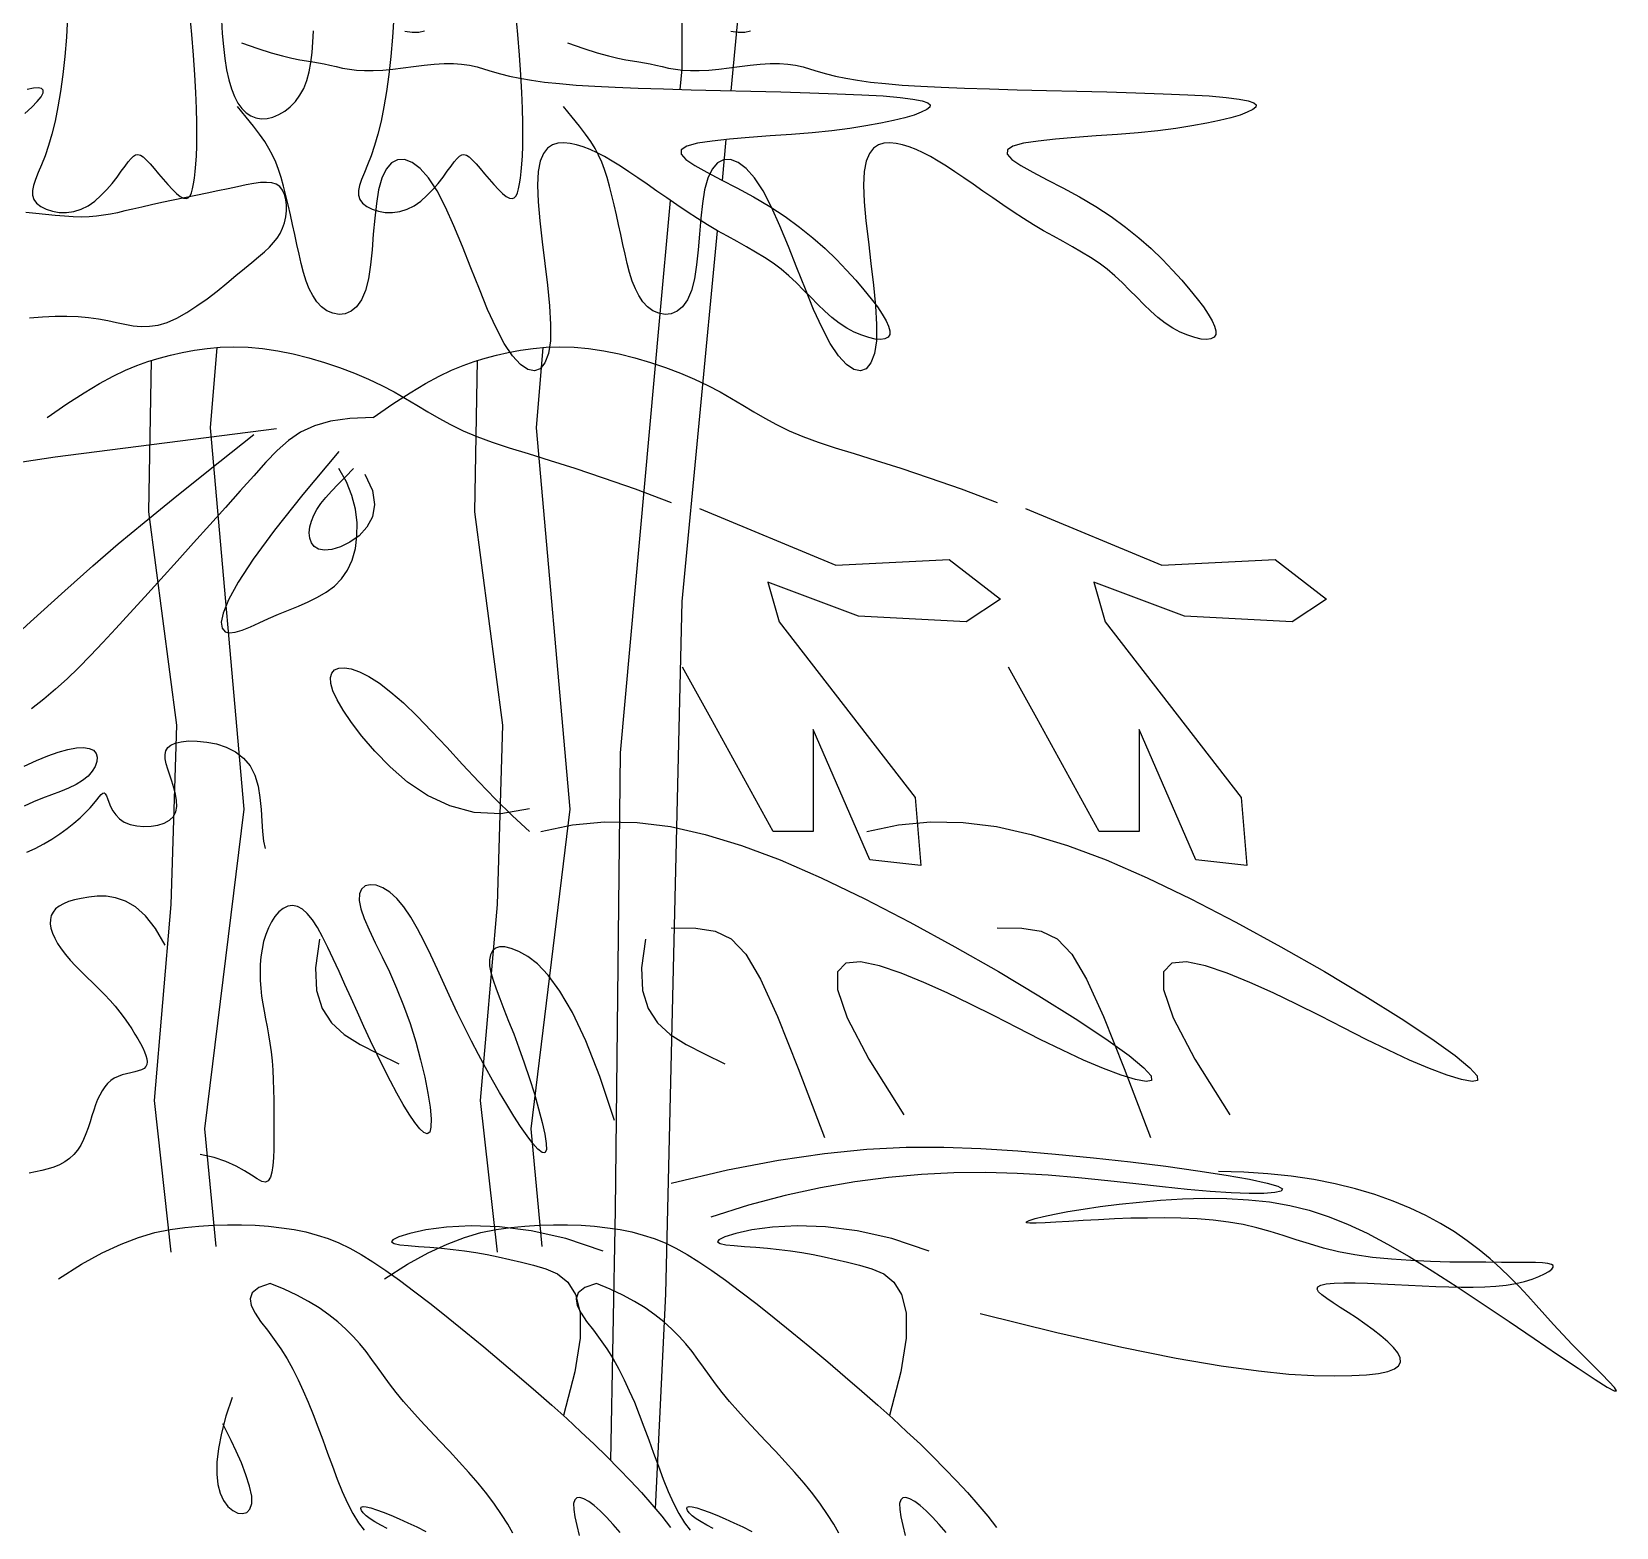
# Model space of a CAD drawing. Extents: x 708 to 987, y 826 to 1497.
# Drawn here: x 804.9 to 952.2, y 1102.3 to 1241.3 of the extents above; entities that cross this region are included whole.
import ezdxf

# ---------------------------------------------------------------- set-up
doc = ezdxf.new("R2010")
doc.units = 0
doc.header["$LTSCALE"] = 0.9
doc.header["$MEASUREMENT"] = 0
doc.layers.add('3', color=3, linetype='CONTINUOUS')
doc.layers.add('7', color=7, linetype='CONTINUOUS')

msp = doc.modelspace()

# ---------------------------------------------------------------- linework, layer by layer
at = {"layer": '3'}
for points in [[(808.26, 1242.67), (808.15, 1240.78), (808, 1238.99), (807.81, 1237.32), (807.6, 1235.75), (807.36, 1234.31), (807.09, 1232.98), (806.8, 1231.78), (806.49, 1230.71), (806.16, 1229.76), (805.84, 1228.93), (805.53, 1228.2), (805.28, 1227.57), (805.08, 1227.01), (804.98, 1226.53), (804.98, 1226.1), (805.1, 1225.71), (805.37, 1225.36), (805.77, 1225.05), (806.26, 1224.79), (806.84, 1224.61), (807.48, 1224.5), (808.15, 1224.49), (808.84, 1224.58), (809.52, 1224.79), (810.17, 1225.12), (810.78, 1225.55), (811.36, 1226.06), (811.9, 1226.62), (812.4, 1227.2), (812.85, 1227.78), (813.25, 1228.32), (813.6, 1228.8), (813.89, 1229.2), (814.15, 1229.51), (814.37, 1229.73), (814.58, 1229.86), (814.8, 1229.89), (815.02, 1229.83), (815.28, 1229.66), (815.57, 1229.39), (815.92, 1229.02), (816.31, 1228.58), (816.72, 1228.09), (817.15, 1227.58), (817.58, 1227.09), (818, 1226.64), (818.39, 1226.25), (818.73, 1225.97), (819.03, 1225.81), (819.27, 1225.78), (819.47, 1225.85), (819.64, 1226.04), (819.77, 1226.32), (819.88, 1226.69), (819.97, 1227.15), (820.05, 1227.68), (820.12, 1228.29), (820.18, 1228.97), (820.23, 1229.75), (820.26, 1230.65), (820.28, 1231.67), (820.27, 1232.83), (820.24, 1234.15), (820.18, 1235.64), (820.09, 1237.3), (819.97, 1239.11), (819.81, 1241.03), (819.62, 1243.03)], [(822.57, 1242.37), (822.64, 1241.12), (822.74, 1239.93), (822.87, 1238.8), (823.03, 1237.76), (823.24, 1236.82), (823.48, 1235.99), (823.76, 1235.27), (824.09, 1234.65), (824.45, 1234.15), (824.85, 1233.75), (825.29, 1233.47), (825.76, 1233.28), (826.26, 1233.21), (826.8, 1233.23), (827.34, 1233.36), (827.9, 1233.59), (828.44, 1233.9), (828.95, 1234.31), (829.43, 1234.8), (829.86, 1235.38), (830.21, 1236.03), (830.5, 1236.76), (830.71, 1237.56), (830.87, 1238.42), (830.98, 1239.35), (831.06, 1240.33), (831.11, 1241.37)], [(838.58, 1242.67), (838.46, 1240.78), (838.31, 1238.99), (838.12, 1237.32), (837.91, 1235.75), (837.67, 1234.31), (837.4, 1232.98), (837.11, 1231.78), (836.8, 1230.71), (836.47, 1229.76), (836.15, 1228.93), (835.85, 1228.2), (835.59, 1227.57), (835.4, 1227.01), (835.29, 1226.53), (835.29, 1226.1), (835.42, 1225.71), (835.68, 1225.36), (836.08, 1225.05), (836.57, 1224.79), (837.15, 1224.61), (837.79, 1224.5), (838.46, 1224.49), (839.15, 1224.58), (839.83, 1224.79), (840.48, 1225.12), (841.09, 1225.55), (841.67, 1226.06), (842.21, 1226.62), (842.71, 1227.2), (843.16, 1227.78), (843.56, 1228.32), (843.91, 1228.8), (844.2, 1229.2), (844.46, 1229.51), (844.68, 1229.73), (844.9, 1229.86), (845.11, 1229.89), (845.33, 1229.83), (845.59, 1229.66), (845.88, 1229.39), (846.23, 1229.02), (846.62, 1228.58), (847.03, 1228.09), (847.46, 1227.58), (847.89, 1227.09), (848.31, 1226.64), (848.7, 1226.25), (849.04, 1225.97), (849.34, 1225.81), (849.58, 1225.78), (849.78, 1225.85), (849.95, 1226.04), (850.08, 1226.32), (850.19, 1226.69), (850.28, 1227.15), (850.36, 1227.68), (850.43, 1228.29), (850.49, 1228.97), (850.54, 1229.75), (850.57, 1230.65), (850.59, 1231.67), (850.58, 1232.83), (850.55, 1234.15), (850.49, 1235.64), (850.4, 1237.3), (850.28, 1239.11), (850.12, 1241.03), (849.93, 1243.03)], [(839.61, 1241.33), (840.29, 1241.24), (840.91, 1241.26), (841.45, 1241.38)], [(869.93, 1241.33), (870.6, 1241.24), (871.22, 1241.26), (871.76, 1241.38)], [(824.43, 1240.25), (825.93, 1239.73), (827.18, 1239.33), (828.23, 1239.04), (829.1, 1238.84), (829.84, 1238.69), (830.47, 1238.58), (831.04, 1238.5), (831.57, 1238.41), (832.11, 1238.3), (832.65, 1238.17), (833.22, 1238.05), (833.82, 1237.92), (834.45, 1237.82), (835.13, 1237.73), (835.87, 1237.69), (836.68, 1237.68), (837.55, 1237.73), (838.48, 1237.82), (839.44, 1237.94), (840.42, 1238.06), (841.4, 1238.18), (842.35, 1238.28), (843.26, 1238.34), (844.12, 1238.34), (844.89, 1238.29), (845.62, 1238.17), (846.32, 1238.02), (847.01, 1237.82), (847.73, 1237.61), (848.5, 1237.39), (849.35, 1237.17), (850.3, 1236.96), (851.38, 1236.78), (852.61, 1236.61), (853.98, 1236.47), (855.53, 1236.34), (857.26, 1236.24), (859.18, 1236.14), (861.31, 1236.05), (863.67, 1235.98), (866.24, 1235.9), (868.97, 1235.84), (871.77, 1235.77), (874.56, 1235.7), (877.27, 1235.62), (879.81, 1235.53), (882.11, 1235.43), (884.08, 1235.32), (885.66, 1235.19), (886.85, 1235.03), (887.7, 1234.87), (888.22, 1234.68), (888.45, 1234.49), (888.41, 1234.27), (888.13, 1234.05), (887.63, 1233.81), (886.95, 1233.55), (886.09, 1233.29), (885.05, 1233.03), (883.85, 1232.78), (882.48, 1232.53), (880.97, 1232.3), (879.3, 1232.09), (877.49, 1231.9), (875.56, 1231.74), (873.58, 1231.6), (871.63, 1231.46), (869.8, 1231.31), (868.17, 1231.13), (866.82, 1230.92), (865.84, 1230.65), (865.31, 1230.32), (865.3, 1229.91), (865.74, 1229.42), (866.56, 1228.86), (867.68, 1228.23), (869.01, 1227.53), (870.49, 1226.77), (872.03, 1225.94), (873.54, 1225.06), (874.98, 1224.12), (876.31, 1223.14), (877.55, 1222.14), (878.69, 1221.13), (879.73, 1220.13), (880.68, 1219.14), (881.54, 1218.19), (882.3, 1217.3), (882.97, 1216.47), (883.54, 1215.71), (884, 1215.03), (884.36, 1214.43), (884.59, 1213.91), (884.71, 1213.48), (884.69, 1213.14), (884.54, 1212.89), (884.25, 1212.75), (883.84, 1212.69), (883.33, 1212.73), (882.74, 1212.86), (882.09, 1213.08), (881.4, 1213.38), (880.7, 1213.75), (880, 1214.21), (879.32, 1214.74), (878.65, 1215.32), (878, 1215.95), (877.35, 1216.61), (876.69, 1217.28), (876.01, 1217.95), (875.32, 1218.59), (874.6, 1219.21), (873.84, 1219.78), (873.05, 1220.31), (872.22, 1220.81), (871.37, 1221.3), (870.5, 1221.79), (869.6, 1222.29), (868.68, 1222.8), (867.75, 1223.35), (866.81, 1223.94), (865.86, 1224.55), (864.91, 1225.19), (863.97, 1225.84), (863.05, 1226.48), (862.15, 1227.11), (861.28, 1227.72), (860.44, 1228.28), (859.65, 1228.8), (858.89, 1229.27), (858.18, 1229.68), (857.49, 1230.04), (856.83, 1230.35), (856.19, 1230.59), (855.58, 1230.78), (854.98, 1230.91), (854.39, 1230.97), (853.84, 1230.94), (853.33, 1230.79), (852.87, 1230.48), (852.49, 1229.98), (852.2, 1229.26), (852.02, 1228.29), (851.95, 1227.03), (852.01, 1225.48), (852.17, 1223.7), (852.39, 1221.76), (852.64, 1219.75), (852.88, 1217.74), (853.06, 1215.82), (853.16, 1214.07), (853.14, 1212.57), (852.96, 1211.37), (852.64, 1210.51), (852.2, 1209.97), (851.66, 1209.77), (851.04, 1209.9), (850.35, 1210.36), (849.61, 1211.16), (848.86, 1212.3), (848.09, 1213.77), (847.31, 1215.48), (846.54, 1217.37), (845.75, 1219.36), (844.97, 1221.34), (844.18, 1223.25), (843.39, 1225), (842.6, 1226.51), (841.81, 1227.7), (841.04, 1228.58), (840.29, 1229.15), (839.59, 1229.42), (838.94, 1229.4), (838.36, 1229.1), (837.87, 1228.52), (837.47, 1227.69), (837.17, 1226.61), (836.96, 1225.34), (836.81, 1223.95), (836.68, 1222.49), (836.56, 1221.02), (836.42, 1219.62), (836.23, 1218.33), (835.95, 1217.23), (835.58, 1216.37), (835.13, 1215.73), (834.61, 1215.31), (834.06, 1215.07), (833.49, 1215.02), (832.92, 1215.12), (832.37, 1215.36), (831.87, 1215.72), (831.43, 1216.19), (831.06, 1216.76), (830.73, 1217.4), (830.45, 1218.12), (830.2, 1218.9), (829.97, 1219.74), (829.77, 1220.61), (829.57, 1221.51), (829.37, 1222.43), (829.17, 1223.36), (828.97, 1224.28), (828.76, 1225.19), (828.55, 1226.08), (828.33, 1226.93), (828.1, 1227.73), (827.85, 1228.48), (827.6, 1229.16), (827.31, 1229.81), (826.98, 1230.44), (826.59, 1231.08), (826.11, 1231.77), (825.54, 1232.52), (824.85, 1233.36), (824.04, 1234.33)], [(854.74, 1240.25), (856.24, 1239.73), (857.49, 1239.33), (858.54, 1239.04), (859.41, 1238.84), (860.15, 1238.69), (860.78, 1238.58), (861.35, 1238.5), (861.89, 1238.41), (862.42, 1238.3), (862.96, 1238.17), (863.53, 1238.05), (864.13, 1237.92), (864.76, 1237.82), (865.44, 1237.73), (866.18, 1237.69), (866.99, 1237.68), (867.86, 1237.73), (868.79, 1237.82), (869.75, 1237.94), (870.73, 1238.06), (871.71, 1238.18), (872.66, 1238.28), (873.57, 1238.34), (874.43, 1238.34), (875.21, 1238.29), (875.93, 1238.17), (876.63, 1238.02), (877.32, 1237.82), (878.04, 1237.61), (878.81, 1237.39), (879.66, 1237.17), (880.62, 1236.96), (881.69, 1236.78), (882.92, 1236.61), (884.29, 1236.47), (885.84, 1236.34), (887.57, 1236.24), (889.49, 1236.14), (891.63, 1236.05), (893.98, 1235.98), (896.55, 1235.9), (899.28, 1235.84), (902.08, 1235.77), (904.88, 1235.7), (907.58, 1235.62), (910.13, 1235.53), (912.42, 1235.43), (914.39, 1235.32), (915.97, 1235.19), (917.17, 1235.03), (918.01, 1234.87), (918.54, 1234.68), (918.76, 1234.49), (918.72, 1234.27), (918.44, 1234.05), (917.94, 1233.81), (917.26, 1233.55), (916.4, 1233.29), (915.36, 1233.03), (914.16, 1232.78), (912.79, 1232.53), (911.28, 1232.3), (909.61, 1232.09), (907.8, 1231.9), (905.87, 1231.74), (903.89, 1231.6), (901.94, 1231.46), (900.11, 1231.31), (898.48, 1231.13), (897.13, 1230.92), (896.15, 1230.65), (895.63, 1230.32), (895.61, 1229.91), (896.05, 1229.42), (896.87, 1228.86), (897.99, 1228.23), (899.32, 1227.53), (900.8, 1226.77), (902.34, 1225.94), (903.85, 1225.06), (905.29, 1224.12), (906.62, 1223.14), (907.86, 1222.14), (909, 1221.13), (910.04, 1220.13), (910.99, 1219.14), (911.85, 1218.19), (912.61, 1217.3), (913.28, 1216.47), (913.85, 1215.71), (914.31, 1215.03), (914.67, 1214.43), (914.9, 1213.91), (915.02, 1213.48), (915, 1213.14), (914.85, 1212.89), (914.56, 1212.75), (914.15, 1212.69), (913.64, 1212.73), (913.05, 1212.86), (912.4, 1213.08), (911.71, 1213.38), (911.01, 1213.75), (910.31, 1214.21), (909.63, 1214.74), (908.96, 1215.32), (908.31, 1215.95), (907.66, 1216.61), (907, 1217.28), (906.33, 1217.95), (905.63, 1218.59), (904.91, 1219.21), (904.15, 1219.78), (903.36, 1220.31), (902.53, 1220.81), (901.68, 1221.3), (900.81, 1221.79), (899.91, 1222.29), (898.99, 1222.8), (898.06, 1223.35), (897.12, 1223.94), (896.17, 1224.55), (895.22, 1225.19), (894.28, 1225.84), (893.36, 1226.48), (892.46, 1227.11), (891.59, 1227.72), (890.75, 1228.28), (889.96, 1228.8), (889.21, 1229.27), (888.49, 1229.68), (887.8, 1230.04), (887.14, 1230.35), (886.5, 1230.59), (885.89, 1230.78), (885.29, 1230.91), (884.71, 1230.97), (884.15, 1230.94), (883.64, 1230.79), (883.18, 1230.48), (882.8, 1229.98), (882.51, 1229.26), (882.33, 1228.29), (882.26, 1227.03), (882.32, 1225.48), (882.48, 1223.7), (882.71, 1221.76), (882.95, 1219.75), (883.19, 1217.74), (883.37, 1215.82), (883.47, 1214.07), (883.45, 1212.57), (883.27, 1211.37), (882.95, 1210.51), (882.51, 1209.97), (881.97, 1209.77), (881.35, 1209.9), (880.66, 1210.36), (879.93, 1211.16), (879.17, 1212.3), (878.4, 1213.77), (877.62, 1215.48), (876.85, 1217.37), (876.06, 1219.36), (875.28, 1221.34), (874.49, 1223.25), (873.7, 1225), (872.91, 1226.51), (872.12, 1227.7), (871.35, 1228.58), (870.6, 1229.15), (869.9, 1229.42), (869.25, 1229.4), (868.67, 1229.1), (868.18, 1228.52), (867.78, 1227.69), (867.48, 1226.61), (867.27, 1225.34), (867.12, 1223.95), (867, 1222.49), (866.88, 1221.02), (866.73, 1219.62), (866.54, 1218.33), (866.26, 1217.23), (865.89, 1216.37), (865.44, 1215.73), (864.93, 1215.31), (864.37, 1215.07), (863.8, 1215.02), (863.23, 1215.12), (862.68, 1215.36), (862.18, 1215.72), (861.74, 1216.19), (861.37, 1216.76), (861.04, 1217.4), (860.76, 1218.12), (860.51, 1218.9), (860.28, 1219.74), (860.08, 1220.61), (859.88, 1221.51), (859.68, 1222.43), (859.48, 1223.36), (859.28, 1224.28), (859.07, 1225.19), (858.86, 1226.08), (858.64, 1226.93), (858.41, 1227.73), (858.17, 1228.48), (857.91, 1229.16), (857.62, 1229.81), (857.29, 1230.44), (856.9, 1231.08), (856.42, 1231.77), (855.85, 1232.52), (855.16, 1233.36), (854.35, 1234.33)], [(804.27, 1233.69), (804.92, 1234.28), (805.44, 1234.81), (805.8, 1235.25), (805.98, 1235.6), (805.98, 1235.85), (805.82, 1236), (805.51, 1236.07), (805.07, 1236.04), (804.51, 1235.93)], [(804.72, 1214.69), (805.93, 1214.8), (807.09, 1214.86), (808.19, 1214.86), (809.23, 1214.82), (810.21, 1214.73), (811.13, 1214.6), (811.99, 1214.44), (812.81, 1214.27), (813.59, 1214.1), (814.35, 1213.97), (815.11, 1213.9), (815.88, 1213.91), (816.68, 1214.03), (817.52, 1214.28), (818.41, 1214.67), (819.33, 1215.19), (820.28, 1215.8), (821.23, 1216.48), (822.16, 1217.19), (823.06, 1217.92), (823.91, 1218.62), (824.69, 1219.27), (825.39, 1219.85), (826.01, 1220.37), (826.55, 1220.83), (827.02, 1221.27), (827.41, 1221.69), (827.75, 1222.11), (828.03, 1222.55), (828.25, 1223.02), (828.42, 1223.54), (828.54, 1224.08), (828.61, 1224.64), (828.61, 1225.18), (828.56, 1225.7), (828.43, 1226.17), (828.25, 1226.58), (827.99, 1226.9), (827.65, 1227.12), (827.24, 1227.25), (826.76, 1227.29), (826.2, 1227.27), (825.56, 1227.19), (824.85, 1227.06), (824.05, 1226.89), (823.18, 1226.7), (822.23, 1226.5), (821.22, 1226.29), (820.18, 1226.07), (819.12, 1225.85), (818.06, 1225.63), (817.03, 1225.41), (816.06, 1225.2), (815.15, 1224.99), (814.33, 1224.8), (813.58, 1224.63), (812.89, 1224.47), (812.23, 1224.34), (811.58, 1224.23), (810.94, 1224.14), (810.27, 1224.09), (809.55, 1224.07), (808.78, 1224.09), (807.96, 1224.14), (807.1, 1224.21), (806.2, 1224.29), (805.29, 1224.39), (804.36, 1224.49)], [(806.34, 1205.43), (808.19, 1206.69), (809.8, 1207.74), (811.22, 1208.59), (812.49, 1209.28), (813.64, 1209.83), (814.7, 1210.28), (815.73, 1210.65), (816.76, 1210.96), (817.82, 1211.24), (818.91, 1211.49), (820.05, 1211.7), (821.23, 1211.86), (822.45, 1211.96), (823.72, 1212), (825.03, 1211.96), (826.39, 1211.84), (827.8, 1211.63), (829.23, 1211.34), (830.68, 1210.98), (832.13, 1210.55), (833.55, 1210.07), (834.92, 1209.55), (836.23, 1209), (837.47, 1208.41), (838.61, 1207.81), (839.68, 1207.2), (840.72, 1206.59), (841.74, 1205.97), (842.78, 1205.37), (843.87, 1204.78), (845.03, 1204.21), (846.31, 1203.67), (847.72, 1203.15), (849.3, 1202.63), (851.08, 1202.08), (853.12, 1201.45), (855.42, 1200.72), (858.05, 1199.84), (861.02, 1198.79), (864.38, 1197.52)], [(836.65, 1205.43), (838.5, 1206.69), (840.11, 1207.74), (841.54, 1208.59), (842.8, 1209.28), (843.95, 1209.83), (845.02, 1210.28), (846.04, 1210.65), (847.07, 1210.96), (848.13, 1211.24), (849.22, 1211.49), (850.36, 1211.7), (851.54, 1211.86), (852.76, 1211.96), (854.03, 1212), (855.34, 1211.96), (856.7, 1211.84), (858.11, 1211.63), (859.54, 1211.34), (860.99, 1210.98), (862.44, 1210.55), (863.86, 1210.07), (865.23, 1209.55), (866.55, 1209), (867.78, 1208.41), (868.92, 1207.81), (869.99, 1207.2), (871.03, 1206.59), (872.05, 1205.97), (873.09, 1205.37), (874.18, 1204.78), (875.34, 1204.21), (876.62, 1203.67), (878.03, 1203.15), (879.61, 1202.63), (881.4, 1202.08), (883.43, 1201.45), (885.74, 1200.72), (888.36, 1199.84), (891.33, 1198.79), (894.69, 1197.52)], [(836.65, 1205.43), (834.49, 1205.34), (832.69, 1205.08), (831.2, 1204.65), (829.92, 1204.06), (828.8, 1203.3), (827.75, 1202.37), (826.7, 1201.28), (825.57, 1200.02), (824.31, 1198.62), (822.94, 1197.08), (821.48, 1195.46), (819.97, 1193.78), (818.44, 1192.09), (816.93, 1190.41), (815.45, 1188.78), (814.05, 1187.24), (812.75, 1185.82), (811.53, 1184.51), (810.38, 1183.3), (809.28, 1182.18), (808.2, 1181.14), (807.13, 1180.17), (806.03, 1179.25), (804.9, 1178.37)], [(827.68, 1204.37), (807.1, 1201.74), (789.69, 1199.1)], [(802.81, 1184.62), (804.8, 1186.44), (807.99, 1189.32), (810.61, 1191.66), (812.97, 1193.7), (815.36, 1195.69), (818.06, 1197.88), (821.37, 1200.52), (825.57, 1203.84)], [(833.48, 1202.26), (830.12, 1198.28), (827.49, 1194.97), (825.51, 1192.27), (824.11, 1190.13), (823.2, 1188.48), (822.71, 1187.26), (822.54, 1186.4), (822.62, 1185.84), (822.89, 1185.52), (823.3, 1185.42), (823.84, 1185.48), (824.5, 1185.67), (825.25, 1185.98), (826.07, 1186.35), (826.94, 1186.75), (827.86, 1187.16), (828.78, 1187.54), (829.71, 1187.91), (830.62, 1188.3), (831.49, 1188.72), (832.31, 1189.2), (833.06, 1189.77), (833.72, 1190.44), (834.28, 1191.24), (834.71, 1192.19), (835.01, 1193.25), (835.16, 1194.42), (835.17, 1195.65), (835.01, 1196.92), (834.68, 1198.2), (834.18, 1199.46), (833.48, 1200.68)], [(835.89, 1200.16), (836.59, 1198.66), (836.8, 1197.34), (836.6, 1196.2), (836.09, 1195.23), (835.37, 1194.44), (834.51, 1193.84), (833.63, 1193.41), (832.81, 1193.17), (832.13, 1193.11), (831.59, 1193.21), (831.19, 1193.45), (830.92, 1193.8), (830.77, 1194.23), (830.72, 1194.73), (830.78, 1195.26), (830.92, 1195.81), (831.14, 1196.35), (831.44, 1196.88), (831.81, 1197.43), (832.26, 1198), (832.79, 1198.6), (833.4, 1199.24), (834.08, 1199.93), (834.83, 1200.68)], [(867.02, 1196.99), (879.68, 1191.72), (890.23, 1192.25), (894.98, 1188.56), (891.81, 1186.45), (881.79, 1186.98), (873.35, 1190.14), (874.4, 1186.45), (887.06, 1170.12), (887.59, 1163.79), (882.84, 1164.32), (877.57, 1176.44), (877.57, 1170.12), (877.57, 1166.96), (873.87, 1166.96), (868.07, 1177.5), (865.43, 1182.24)], [(897.33, 1196.99), (909.99, 1191.72), (920.54, 1192.25), (925.29, 1188.56), (922.12, 1186.45), (912.1, 1186.98), (903.66, 1190.14), (904.71, 1186.45), (917.38, 1170.12), (917.9, 1163.79), (913.15, 1164.32), (907.88, 1176.44), (907.88, 1170.12), (907.88, 1166.96), (904.18, 1166.96), (898.38, 1177.5), (895.74, 1182.24)], [(851.19, 1169.06), (848.52, 1168.6), (846.05, 1168.72), (843.78, 1169.33), (841.72, 1170.3), (839.87, 1171.55), (838.24, 1172.95), (836.82, 1174.42), (835.62, 1175.83), (834.64, 1177.1), (833.88, 1178.22), (833.31, 1179.19), (832.93, 1180.02), (832.73, 1180.71), (832.69, 1181.26), (832.81, 1181.68), (833.07, 1181.97), (833.47, 1182.14), (833.99, 1182.17), (834.63, 1182.06), (835.39, 1181.79), (836.26, 1181.35), (837.24, 1180.73), (838.32, 1179.92), (839.49, 1178.9), (840.75, 1177.68), (842.1, 1176.29), (843.51, 1174.78), (844.98, 1173.19), (846.49, 1171.57), (848.04, 1169.96), (849.61, 1168.41), (851.19, 1166.96)], [(804.23, 1173.02), (805.35, 1173.55), (806.41, 1173.99), (807.39, 1174.33), (808.28, 1174.58), (809.07, 1174.72), (809.74, 1174.76), (810.27, 1174.68), (810.66, 1174.5), (810.9, 1174.22), (811.01, 1173.86), (810.98, 1173.45), (810.83, 1173.01), (810.55, 1172.56), (810.16, 1172.11), (809.65, 1171.7), (809.04, 1171.33), (808.34, 1170.99), (807.58, 1170.67), (806.76, 1170.36), (805.92, 1170.04), (805.07, 1169.7), (804.22, 1169.32)], [(804.47, 1165.02), (805.25, 1165.38), (806.03, 1165.8), (806.79, 1166.25), (807.52, 1166.74), (808.21, 1167.24), (808.84, 1167.74), (809.42, 1168.24), (809.92, 1168.71), (810.34, 1169.15), (810.69, 1169.55), (810.97, 1169.9), (811.2, 1170.18), (811.39, 1170.39), (811.54, 1170.52), (811.66, 1170.54), (811.76, 1170.47), (811.86, 1170.28), (811.96, 1170.01), (812.09, 1169.67), (812.25, 1169.28), (812.46, 1168.88), (812.73, 1168.49), (813.08, 1168.13), (813.52, 1167.83), (814.07, 1167.61), (814.68, 1167.47), (815.34, 1167.41), (816.01, 1167.44), (816.65, 1167.55), (817.23, 1167.73), (817.73, 1168.01), (818.1, 1168.36), (818.32, 1168.79), (818.41, 1169.29), (818.39, 1169.84), (818.29, 1170.42), (818.14, 1171.02), (817.95, 1171.62), (817.75, 1172.2), (817.57, 1172.75), (817.43, 1173.25), (817.34, 1173.71), (817.32, 1174.11), (817.39, 1174.45), (817.56, 1174.75), (817.84, 1174.99), (818.25, 1175.17), (818.8, 1175.3), (819.5, 1175.37), (820.31, 1175.36), (821.19, 1175.27), (822.11, 1175.09), (823.01, 1174.78), (823.86, 1174.35), (824.61, 1173.78), (825.22, 1173.06), (825.66, 1172.18), (825.96, 1171.17), (826.14, 1170.1), (826.25, 1169), (826.32, 1167.93), (826.38, 1166.94), (826.47, 1166.07), (826.63, 1165.37)], [(852.24, 1166.96), (855.2, 1167.57), (858.18, 1167.85), (861.2, 1167.79), (864.31, 1167.41), (867.53, 1166.69), (870.92, 1165.66), (874.5, 1164.31), (878.31, 1162.65), (882.37, 1160.7), (886.55, 1158.54), (890.74, 1156.25), (894.79, 1153.93), (898.57, 1151.67), (901.94, 1149.56), (904.78, 1147.68), (906.94, 1146.14), (908.33, 1144.99), (909, 1144.23), (909.03, 1143.82), (908.52, 1143.71), (907.55, 1143.89), (906.2, 1144.3), (904.56, 1144.92), (902.72, 1145.7), (900.75, 1146.62), (898.69, 1147.63), (896.57, 1148.7), (894.4, 1149.81), (892.21, 1150.9), (890.02, 1151.95), (887.86, 1152.92), (885.75, 1153.78), (883.73, 1154.47), (881.97, 1154.83), (880.61, 1154.71), (879.84, 1153.91), (879.83, 1152.28), (880.74, 1149.63), (882.74, 1145.8), (886.01, 1140.61)], [(882.55, 1166.96), (885.51, 1167.57), (888.49, 1167.85), (891.51, 1167.79), (894.62, 1167.41), (897.84, 1166.69), (901.23, 1165.66), (904.81, 1164.31), (908.63, 1162.65), (912.68, 1160.7), (916.86, 1158.54), (921.05, 1156.25), (925.1, 1153.93), (928.88, 1151.67), (932.25, 1149.56), (935.09, 1147.68), (937.25, 1146.14), (938.64, 1144.99), (939.31, 1144.23), (939.34, 1143.82), (938.83, 1143.71), (937.86, 1143.89), (936.51, 1144.3), (934.87, 1144.92), (933.03, 1145.7), (931.06, 1146.62), (929, 1147.63), (926.88, 1148.7), (924.71, 1149.81), (922.52, 1150.9), (920.33, 1151.95), (918.17, 1152.92), (916.06, 1153.78), (914.04, 1154.47), (912.28, 1154.83), (910.92, 1154.71), (910.15, 1153.91), (910.14, 1152.28), (911.05, 1149.63), (913.05, 1145.8), (916.32, 1140.61)], [(859.1, 1140.08), (857.74, 1144.19), (856.44, 1147.51), (855.2, 1150.12), (854.03, 1152.12), (852.94, 1153.6), (851.94, 1154.64), (851.03, 1155.34), (850.22, 1155.8), (849.51, 1156.09), (848.92, 1156.22), (848.42, 1156.23), (848.03, 1156.1), (847.75, 1155.85), (847.56, 1155.49), (847.48, 1155.03), (847.49, 1154.48), (847.61, 1153.85), (847.81, 1153.13), (848.09, 1152.32), (848.43, 1151.42), (848.82, 1150.43), (849.26, 1149.33), (849.73, 1148.14), (850.22, 1146.84), (850.71, 1145.45), (851.2, 1144), (851.65, 1142.56), (852.05, 1141.18), (852.39, 1139.91), (852.63, 1138.81), (852.76, 1137.94), (852.77, 1137.36), (852.63, 1137.09), (852.37, 1137.13), (851.99, 1137.42), (851.52, 1137.95), (850.97, 1138.66), (850.37, 1139.53), (849.73, 1140.51), (849.08, 1141.57), (848.42, 1142.68), (847.76, 1143.83), (847.1, 1145.01), (846.45, 1146.23), (845.8, 1147.48), (845.16, 1148.76), (844.52, 1150.07), (843.89, 1151.41), (843.26, 1152.77), (842.65, 1154.12), (842.03, 1155.45), (841.41, 1156.72), (840.79, 1157.91), (840.17, 1158.99), (839.53, 1159.94), (838.88, 1160.72), (838.21, 1161.32), (837.56, 1161.73), (836.94, 1161.96), (836.39, 1162.01), (835.93, 1161.9), (835.59, 1161.61), (835.39, 1161.16), (835.36, 1160.54), (835.52, 1159.78), (835.84, 1158.86), (836.3, 1157.81), (836.86, 1156.62), (837.5, 1155.32), (838.17, 1153.91), (838.84, 1152.4), (839.49, 1150.79), (840.09, 1149.11), (840.62, 1147.41), (841.08, 1145.72), (841.46, 1144.11), (841.75, 1142.62), (841.95, 1141.32), (842.05, 1140.25), (842.04, 1139.46), (841.92, 1139), (841.69, 1138.85), (841.38, 1138.97), (840.99, 1139.33), (840.53, 1139.91), (840.01, 1140.67), (839.46, 1141.59), (838.88, 1142.63), (838.27, 1143.76), (837.66, 1144.96), (837.04, 1146.22), (836.42, 1147.51), (835.81, 1148.83), (835.2, 1150.15), (834.61, 1151.45), (834.04, 1152.73), (833.49, 1153.95), (832.96, 1155.11), (832.45, 1156.18), (831.96, 1157.16), (831.48, 1158.02), (831.01, 1158.75), (830.54, 1159.34), (830.08, 1159.75), (829.62, 1159.99), (829.17, 1160.07), (828.72, 1160), (828.3, 1159.8), (827.9, 1159.48), (827.53, 1159.06), (827.2, 1158.56), (826.92, 1158), (826.68, 1157.38), (826.48, 1156.72), (826.34, 1156.03), (826.23, 1155.32), (826.17, 1154.59), (826.15, 1153.85), (826.16, 1153.11), (826.21, 1152.38), (826.29, 1151.66), (826.4, 1150.95), (826.53, 1150.24), (826.66, 1149.53), (826.8, 1148.81), (826.94, 1148.06), (827.07, 1147.29), (827.18, 1146.49), (827.27, 1145.65), (827.33, 1144.77), (827.38, 1143.87), (827.41, 1142.94), (827.43, 1142.01), (827.44, 1141.07), (827.44, 1140.13), (827.44, 1139.2), (827.44, 1138.29), (827.43, 1137.42), (827.4, 1136.61), (827.34, 1135.9), (827.25, 1135.29), (827.11, 1134.82), (826.91, 1134.5), (826.65, 1134.37), (826.32, 1134.43), (825.89, 1134.66), (825.36, 1135), (824.71, 1135.41), (823.92, 1135.86), (822.98, 1136.28), (821.87, 1136.65), (820.58, 1136.92)], [(817.33, 1156.38), (816.43, 1157.94), (815.5, 1159.11), (814.56, 1159.94), (813.63, 1160.49), (812.72, 1160.8), (811.83, 1160.93), (811, 1160.93), (810.22, 1160.85), (809.52, 1160.74), (808.89, 1160.6), (808.34, 1160.44), (807.86, 1160.24), (807.46, 1160.02), (807.14, 1159.76), (806.9, 1159.47), (806.73, 1159.14), (806.65, 1158.78), (806.64, 1158.38), (806.71, 1157.96), (806.85, 1157.51), (807.06, 1157.03), (807.33, 1156.54), (807.66, 1156.04), (808.05, 1155.53), (808.5, 1155), (808.99, 1154.48), (809.51, 1153.95), (810.05, 1153.41), (810.6, 1152.88), (811.15, 1152.34), (811.69, 1151.79), (812.2, 1151.25), (812.67, 1150.71), (813.11, 1150.17), (813.52, 1149.64), (813.89, 1149.12), (814.22, 1148.62), (814.52, 1148.13), (814.79, 1147.67), (815.03, 1147.24), (815.24, 1146.84), (815.4, 1146.46), (815.53, 1146.12), (815.61, 1145.82), (815.64, 1145.55), (815.61, 1145.31), (815.52, 1145.1), (815.36, 1144.94), (815.13, 1144.81), (814.83, 1144.7), (814.5, 1144.61), (814.12, 1144.53), (813.73, 1144.44), (813.34, 1144.33), (812.96, 1144.19), (812.59, 1144.02), (812.27, 1143.8), (811.97, 1143.53), (811.71, 1143.21), (811.47, 1142.86), (811.25, 1142.46), (811.05, 1142.03), (810.86, 1141.56), (810.68, 1141.06), (810.51, 1140.53), (810.34, 1139.98), (810.16, 1139.42), (809.96, 1138.86), (809.74, 1138.33), (809.48, 1137.81), (809.18, 1137.34), (808.84, 1136.92), (808.44, 1136.55), (808, 1136.24), (807.51, 1135.98), (806.99, 1135.77), (806.44, 1135.59), (805.87, 1135.44), (805.28, 1135.31), (804.69, 1135.21)], [(831.66, 1156.94), (831.31, 1154.28), (831.41, 1152.17), (831.92, 1150.49), (832.79, 1149.17), (833.98, 1148.09), (835.45, 1147.16), (837.15, 1146.28), (839.05, 1145.35)], [(861.98, 1156.94), (861.62, 1154.28), (861.72, 1152.17), (862.23, 1150.49), (863.1, 1149.17), (864.29, 1148.09), (865.76, 1147.16), (867.46, 1146.28), (869.36, 1145.35)], [(864.38, 1158), (866.66, 1157.96), (868.46, 1157.69), (869.95, 1156.97), (871.3, 1155.56), (872.68, 1153.24), (874.25, 1149.77), (876.17, 1144.93), (878.62, 1138.5)], [(894.69, 1158), (896.97, 1157.96), (898.77, 1157.69), (900.26, 1156.97), (901.61, 1155.56), (902.99, 1153.24), (904.56, 1149.77), (906.48, 1144.93), (908.93, 1138.5)], [(864.38, 1134.28), (869.62, 1135.5), (874.34, 1136.4), (878.62, 1137.03), (882.55, 1137.42), (886.23, 1137.6), (889.73, 1137.62), (893.16, 1137.49), (896.61, 1137.27), (900.12, 1136.97), (903.65, 1136.63), (907.09, 1136.25), (910.35, 1135.84), (913.35, 1135.43), (915.98, 1135.02), (918.15, 1134.63), (919.78, 1134.28), (920.78, 1133.98), (921.2, 1133.73), (921.09, 1133.53), (920.5, 1133.39), (919.49, 1133.32), (918.12, 1133.31), (916.44, 1133.36), (914.5, 1133.49), (912.36, 1133.69), (910.04, 1133.94), (907.57, 1134.22), (904.97, 1134.5), (902.24, 1134.77), (899.43, 1135), (896.55, 1135.17), (893.62, 1135.25), (890.65, 1135.23), (887.64, 1135.08), (884.58, 1134.81), (881.45, 1134.4), (878.25, 1133.84), (874.96, 1133.11), (871.57, 1132.21), (868.07, 1131.12)], [(893.1, 1122.16), (900.23, 1120.4), (906.27, 1119.03), (911.33, 1118.01), (915.52, 1117.29), (918.98, 1116.81), (921.8, 1116.53), (924.12, 1116.4), (926.04, 1116.36), (927.66, 1116.39), (929.03, 1116.46), (930.13, 1116.59), (930.99, 1116.77), (931.61, 1117), (932, 1117.29), (932.18, 1117.63), (932.15, 1118.03), (931.92, 1118.49), (931.53, 1118.99), (931, 1119.52), (930.36, 1120.07), (929.64, 1120.64), (928.87, 1121.19), (928.09, 1121.74), (927.31, 1122.25), (926.58, 1122.72), (925.91, 1123.15), (925.34, 1123.54), (924.88, 1123.88), (924.57, 1124.18), (924.43, 1124.43), (924.49, 1124.64), (924.76, 1124.8), (925.28, 1124.9), (926, 1124.97), (926.91, 1125), (927.96, 1124.99), (929.12, 1124.97), (930.36, 1124.92), (931.65, 1124.86), (932.94, 1124.8), (934.21, 1124.73), (935.46, 1124.67), (936.66, 1124.63), (937.83, 1124.6), (938.95, 1124.6), (940.03, 1124.62), (941.04, 1124.69), (942, 1124.8), (942.89, 1124.95), (943.7, 1125.14), (944.42, 1125.36), (945.05, 1125.6), (945.58, 1125.84), (945.98, 1126.07), (946.26, 1126.28), (946.39, 1126.46), (946.38, 1126.61), (946.22, 1126.72), (945.89, 1126.8), (945.39, 1126.85), (944.72, 1126.88), (943.86, 1126.9), (942.81, 1126.9), (941.56, 1126.9), (940.11, 1126.91), (938.5, 1126.91), (936.77, 1126.94), (934.97, 1126.99), (933.14, 1127.08), (931.33, 1127.2), (929.58, 1127.37), (927.93, 1127.61), (926.41, 1127.9), (925.02, 1128.24), (923.72, 1128.62), (922.48, 1129.01), (921.27, 1129.4), (920.06, 1129.78), (918.83, 1130.12), (917.55, 1130.42), (916.19, 1130.65), (914.77, 1130.82), (913.29, 1130.94), (911.77, 1131.01), (910.23, 1131.04), (908.67, 1131.03), (907.12, 1131), (905.59, 1130.94), (904.1, 1130.87), (902.67, 1130.79), (901.34, 1130.71), (900.15, 1130.64), (899.13, 1130.58), (898.31, 1130.55), (897.73, 1130.55), (897.41, 1130.59), (897.4, 1130.68), (897.67, 1130.81), (898.21, 1130.98), (899, 1131.17), (900.02, 1131.39), (901.25, 1131.62), (902.67, 1131.85), (904.27, 1132.09), (906.03, 1132.31), (907.91, 1132.51), (909.88, 1132.68), (911.91, 1132.8), (913.97, 1132.86), (916.03, 1132.84), (918.06, 1132.73), (920.01, 1132.53), (921.88, 1132.2), (923.69, 1131.76), (925.46, 1131.18), (927.25, 1130.47), (929.07, 1129.62), (930.97, 1128.61), (932.98, 1127.44), (935.14, 1126.11), (937.46, 1124.62), (939.87, 1123.03), (942.29, 1121.41), (944.62, 1119.82), (946.79, 1118.35), (948.7, 1117.06), (950.27, 1116.02), (951.41, 1115.31), (952.05, 1114.97), (952.25, 1114.98), (952.07, 1115.27), (951.59, 1115.8), (950.89, 1116.52), (950.03, 1117.37), (949.1, 1118.3), (948.15, 1119.26), (947.26, 1120.21), (946.42, 1121.13), (945.61, 1122.03), (944.81, 1122.92), (944.02, 1123.79), (943.21, 1124.66), (942.36, 1125.52), (941.47, 1126.38), (940.51, 1127.23), (939.48, 1128.08), (938.38, 1128.91), (937.19, 1129.73), (935.91, 1130.51), (934.54, 1131.26), (933.07, 1131.96), (931.49, 1132.61), (929.8, 1133.21), (928.01, 1133.74), (926.11, 1134.21), (924.12, 1134.6), (922.03, 1134.91), (919.86, 1135.14), (917.6, 1135.29), (915.26, 1135.34)], [(807.42, 1125.38), (809.55, 1126.73), (811.48, 1127.79), (813.24, 1128.61), (814.86, 1129.23), (816.36, 1129.67), (817.78, 1129.97), (819.14, 1130.16), (820.47, 1130.28), (821.8, 1130.36), (823.11, 1130.4), (824.42, 1130.39), (825.69, 1130.35), (826.94, 1130.26), (828.15, 1130.13), (829.31, 1129.95), (830.42, 1129.73), (831.47, 1129.45), (832.49, 1129.12), (833.48, 1128.72), (834.49, 1128.23), (835.54, 1127.65), (836.64, 1126.96), (837.83, 1126.16), (839.12, 1125.24), (840.53, 1124.18), (842.05, 1123.01), (843.65, 1121.74), (845.29, 1120.41), (846.96, 1119.05), (848.61, 1117.66), (850.24, 1116.28), (851.8, 1114.93), (853.27, 1113.63), (854.67, 1112.38), (855.98, 1111.17), (857.22, 1110), (858.4, 1108.85), (859.52, 1107.72), (860.58, 1106.61), (861.6, 1105.51), (862.57, 1104.4), (863.49, 1103.32), (864.32, 1102.27)], [(837.73, 1125.38), (839.86, 1126.73), (841.79, 1127.79), (843.55, 1128.61), (845.17, 1129.23), (846.67, 1129.67), (848.09, 1129.97), (849.45, 1130.16), (850.78, 1130.28), (852.11, 1130.36), (853.42, 1130.4), (854.73, 1130.39), (856.01, 1130.35), (857.25, 1130.26), (858.46, 1130.13), (859.62, 1129.95), (860.73, 1129.73), (861.78, 1129.45), (862.8, 1129.12), (863.8, 1128.72), (864.8, 1128.23), (865.85, 1127.65), (866.95, 1126.96), (868.14, 1126.16), (869.43, 1125.24), (870.85, 1124.18), (872.36, 1123.01), (873.96, 1121.74), (875.6, 1120.41), (877.27, 1119.05), (878.93, 1117.66), (880.55, 1116.28), (882.11, 1114.93), (883.58, 1113.63), (884.98, 1112.38), (886.29, 1111.17), (887.54, 1110), (888.71, 1108.85), (889.83, 1107.72), (890.9, 1106.61), (891.91, 1105.51), (892.88, 1104.4), (893.8, 1103.32), (894.63, 1102.27)], [(858.05, 1127.96), (854.59, 1129.11), (851.37, 1129.83), (848.42, 1130.2), (845.78, 1130.3), (843.48, 1130.18), (841.57, 1129.92), (840.08, 1129.6), (839.05, 1129.28), (838.5, 1129.01), (838.37, 1128.81), (838.61, 1128.66), (839.15, 1128.55), (839.92, 1128.46), (840.87, 1128.39), (841.92, 1128.31), (843.01, 1128.22), (844.09, 1128.11), (845.15, 1127.97), (846.2, 1127.81), (847.25, 1127.63), (848.3, 1127.42), (849.37, 1127.18), (850.46, 1126.92), (851.58, 1126.64), (852.72, 1126.31), (853.81, 1125.83), (854.77, 1125.07), (855.49, 1123.91), (855.9, 1122.21), (855.9, 1119.86), (855.42, 1116.72), (854.35, 1112.67)], [(888.36, 1127.96), (884.9, 1129.11), (881.68, 1129.83), (878.73, 1130.2), (876.09, 1130.3), (873.8, 1130.18), (871.88, 1129.92), (870.39, 1129.6), (869.36, 1129.28), (868.81, 1129.01), (868.68, 1128.81), (868.92, 1128.66), (869.46, 1128.55), (870.24, 1128.46), (871.18, 1128.39), (872.23, 1128.31), (873.32, 1128.22), (874.4, 1128.11), (875.46, 1127.97), (876.51, 1127.81), (877.56, 1127.63), (878.61, 1127.42), (879.68, 1127.18), (880.77, 1126.92), (881.89, 1126.64), (883.03, 1126.31), (884.13, 1125.83), (885.08, 1125.07), (885.8, 1123.91), (886.21, 1122.21), (886.21, 1119.86), (885.73, 1116.72), (884.66, 1112.67)], [(827.1, 1124.94), (826.04, 1124.56), (825.43, 1124.09), (825.22, 1123.52), (825.33, 1122.89), (825.68, 1122.18), (826.2, 1121.42), (826.83, 1120.6), (827.47, 1119.75), (828.09, 1118.87), (828.66, 1117.95), (829.19, 1116.99), (829.69, 1116), (830.17, 1114.97), (830.63, 1113.9), (831.08, 1112.78), (831.53, 1111.62), (831.97, 1110.41), (832.42, 1109.18), (832.87, 1107.95), (833.32, 1106.75), (833.79, 1105.6), (834.27, 1104.52), (834.77, 1103.55), (835.29, 1102.71), (835.82, 1102.01)], [(849.66, 1101.74), (849.18, 1102.58), (848.61, 1103.48), (847.95, 1104.42), (847.22, 1105.4), (846.42, 1106.39), (845.56, 1107.38), (844.67, 1108.37), (843.76, 1109.35), (842.84, 1110.32), (841.94, 1111.27), (841.07, 1112.2), (840.25, 1113.1), (839.49, 1113.97), (838.81, 1114.81), (838.19, 1115.62), (837.62, 1116.4), (837.08, 1117.16), (836.54, 1117.89), (836, 1118.61), (835.43, 1119.32), (834.81, 1120.01), (834.12, 1120.7), (833.37, 1121.37), (832.54, 1122.03), (831.63, 1122.67), (830.64, 1123.28), (829.56, 1123.87), (828.38, 1124.43), (827.1, 1124.94)], [(857.42, 1124.94), (856.35, 1124.56), (855.74, 1124.09), (855.53, 1123.52), (855.64, 1122.89), (855.99, 1122.18), (856.51, 1121.42), (857.14, 1120.6), (857.78, 1119.75), (858.4, 1118.87), (858.97, 1117.95), (859.5, 1116.99), (860, 1116), (860.48, 1114.97), (860.95, 1113.9), (861.39, 1112.78), (861.84, 1111.62), (862.28, 1110.41), (862.73, 1109.18), (863.18, 1107.95), (863.63, 1106.75), (864.1, 1105.6), (864.58, 1104.52), (865.08, 1103.55), (865.6, 1102.71), (866.13, 1102.01)], [(879.97, 1101.74), (879.49, 1102.58), (878.92, 1103.48), (878.26, 1104.42), (877.53, 1105.4), (876.73, 1106.39), (875.87, 1107.38), (874.98, 1108.37), (874.07, 1109.35), (873.15, 1110.32), (872.25, 1111.27), (871.38, 1112.2), (870.56, 1113.1), (869.8, 1113.97), (869.12, 1114.81), (868.5, 1115.62), (867.93, 1116.4), (867.39, 1117.16), (866.86, 1117.89), (866.31, 1118.61), (865.74, 1119.32), (865.12, 1120.01), (864.43, 1120.7), (863.68, 1121.37), (862.85, 1122.03), (861.94, 1122.67), (860.95, 1123.28), (859.87, 1123.87), (858.69, 1124.43), (857.42, 1124.94)], [(823.57, 1114.34), (822.98, 1112.6), (822.56, 1111.02), (822.28, 1109.6), (822.14, 1108.34), (822.12, 1107.23), (822.23, 1106.27), (822.44, 1105.45), (822.76, 1104.77), (823.15, 1104.23), (823.61, 1103.84), (824.07, 1103.61), (824.52, 1103.55), (824.91, 1103.67), (825.21, 1103.98), (825.37, 1104.48), (825.37, 1105.19), (825.18, 1106.11), (824.84, 1107.17), (824.41, 1108.28), (823.93, 1109.37), (823.47, 1110.36), (823.07, 1111.17), (822.79, 1111.71), (822.68, 1111.91)], [(859.62, 1101.81), (858.98, 1102.55), (858.36, 1103.22), (857.77, 1103.81), (857.21, 1104.3), (856.71, 1104.67), (856.26, 1104.93), (855.89, 1105.04), (855.6, 1105.01), (855.4, 1104.83), (855.3, 1104.48), (855.31, 1103.95), (855.41, 1103.26), (855.59, 1102.44), (855.81, 1101.51)], [(889.93, 1101.81), (889.29, 1102.55), (888.67, 1103.22), (888.08, 1103.81), (887.52, 1104.3), (887.02, 1104.67), (886.57, 1104.93), (886.2, 1105.04), (885.91, 1105.01), (885.71, 1104.83), (885.61, 1104.48), (885.62, 1103.95), (885.73, 1103.26), (885.9, 1102.44), (886.12, 1101.51)], [(837.97, 1102.16), (837.37, 1102.47), (836.83, 1102.78), (836.38, 1103.08), (836.01, 1103.36), (835.74, 1103.62), (835.57, 1103.84), (835.51, 1104.02), (835.56, 1104.14), (835.73, 1104.2), (836.02, 1104.18), (836.45, 1104.09), (836.98, 1103.92), (837.61, 1103.69), (838.32, 1103.4), (839.08, 1103.07), (839.89, 1102.7), (840.72, 1102.31), (841.55, 1101.9)], [(868.28, 1102.16), (867.68, 1102.47), (867.15, 1102.78), (866.69, 1103.08), (866.32, 1103.36), (866.05, 1103.62), (865.88, 1103.84), (865.82, 1104.02), (865.87, 1104.14), (866.04, 1104.2), (866.33, 1104.18), (866.76, 1104.09), (867.29, 1103.92), (867.92, 1103.69), (868.63, 1103.4), (869.39, 1103.07), (870.2, 1102.7), (871.03, 1102.31), (871.86, 1101.9)]]:
    msp.add_lwpolyline(points, dxfattribs=at)
at = {"layer": '7'}
for points in [[(869.94, 1235.81), (871.13, 1248.27), (874.26, 1282.14)], [(865.22, 1235.93), (865.39, 1237.85), (865.39, 1254)], [(869.14, 1227.47), (869.5, 1231.27)], [(859.19, 1131.79), (859.65, 1174.28), (863.3, 1214.4), (864.3, 1225.61)], [(863.88, 1123.98), (865.39, 1188.34), (868.69, 1222.8)], [(822.07, 1128.39), (821.02, 1139.33), (824.68, 1169.04), (821.55, 1204.47), (822.17, 1211.94)], [(852.38, 1128.39), (851.34, 1139.33), (854.99, 1169.04), (851.86, 1204.47), (852.48, 1211.94)], [(817.89, 1127.87), (816.33, 1141.94), (817.89, 1160.18), (818.42, 1176.85), (815.81, 1196.66), (816.07, 1210.75)], [(848.21, 1127.87), (846.64, 1141.94), (848.21, 1160.18), (848.73, 1176.85), (846.12, 1196.66), (846.38, 1210.75)], [(858.76, 1108.49), (859.19, 1131.79)], [(862.91, 1104.01), (863.88, 1123.98)]]:
    msp.add_lwpolyline(points, dxfattribs=at)

doc.saveas('drawing.dxf')
